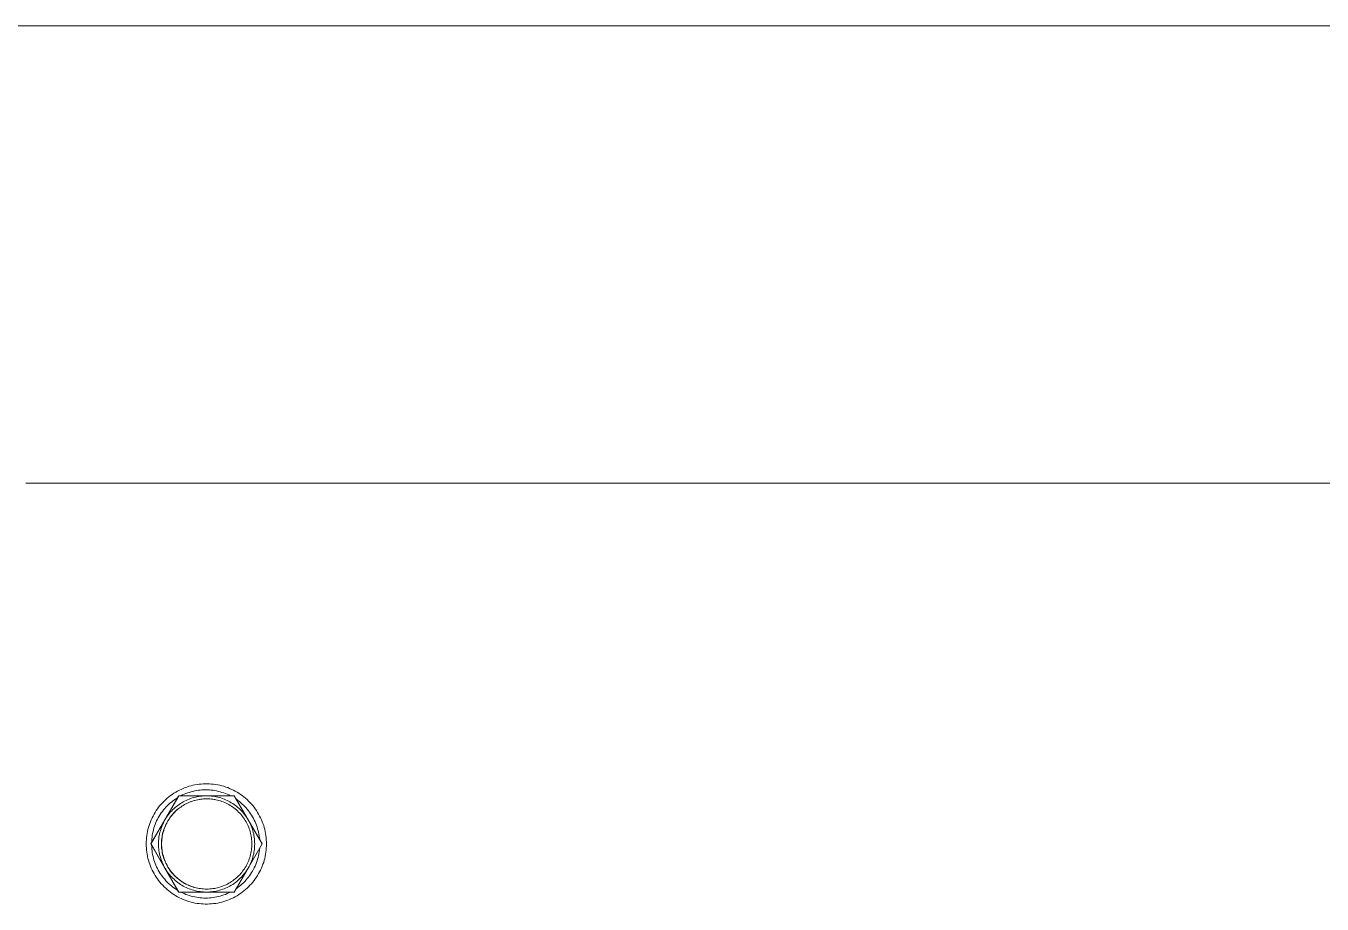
# Model space of a CAD drawing. Header units: millimetres. Extents: x -427 to 4679, y -324 to 2971.
# Drawn here: x 3901.8 to 4009.6, y 2897.7 to 2970.7 of the extents above; entities that cross this region are included whole.
import ezdxf

# ---------------------------------------------------------------- set-up
doc = ezdxf.new("R2010")
doc.units = ezdxf.units.MM
doc.layers.add('ZANO_R', color=7, linetype='Continuous', lineweight=0)

msp = doc.modelspace()

# ---------------------------------------------------------------- linework, layer by layer
at = {"layer": 'ZANO_R'}
for p, q in [((4338.41, 2970.74), (3896.26, 2970.74)), ((4331.81, 2932.74), (3901.82, 2932.74)), ((3914.57, 2907.21), (3914.72, 2907.28)), ((3914.72, 2907.28), (3914.88, 2907.35)), ((3914.88, 2907.35), (3915.04, 2907.42)), ((3915.04, 2907.42), (3915.2, 2907.47)), ((3915.2, 2907.47), (3915.37, 2907.53)), ((3915.37, 2907.53), (3915.54, 2907.57)), ((3915.54, 2907.57), (3915.7, 2907.62)), ((3915.7, 2907.62), (3915.87, 2907.65)), ((3915.87, 2907.65), (3916.04, 2907.68)), ((3916.04, 2907.68), (3916.21, 2907.7)), ((3916.21, 2907.7), (3916.38, 2907.72)), ((3916.38, 2907.72), (3916.56, 2907.73)), ((3916.45, 2907.23), (3916.61, 2907.24)), ((3916.56, 2907.73), (3916.73, 2907.74)), ((3916.61, 2907.24), (3916.76, 2907.24)), ((3916.73, 2907.74), (3916.9, 2907.74)), ((3916.76, 2907.24), (3916.91, 2907.24)), ((3916.9, 2907.74), (3917.07, 2907.73)), ((3916.91, 2907.24), (3917.07, 2907.23)), ((3917.07, 2907.73), (3917.25, 2907.72)), ((3917.25, 2907.72), (3917.42, 2907.7)), ((3917.42, 2907.7), (3917.59, 2907.68)), ((3917.59, 2907.68), (3917.76, 2907.65)), ((3917.76, 2907.65), (3917.93, 2907.62)), ((3917.93, 2907.62), (3918.1, 2907.57)), ((3918.1, 2907.57), (3918.26, 2907.53)), ((3918.26, 2907.53), (3918.43, 2907.47)), ((3918.43, 2907.47), (3918.59, 2907.42)), ((3918.59, 2907.42), (3918.75, 2907.35)), ((3918.75, 2907.35), (3918.91, 2907.28)), ((3918.91, 2907.28), (3919.06, 2907.21)), ((3913.07, 2906.06), (3913.19, 2906.18)), ((3913.19, 2906.18), (3913.31, 2906.31)), ((3913.31, 2906.31), (3913.44, 2906.43)), ((3913.35, 2904.74), (3914.51, 2906.74)), ((3914.52, 2906.74), (3913.37, 2904.74)), ((3913.44, 2906.43), (3913.56, 2906.54)), ((3913.56, 2906.54), (3913.7, 2906.65)), ((3913.7, 2906.65), (3913.83, 2906.76)), ((3913.79, 2906.12), (3913.91, 2906.22)), ((3913.83, 2906.76), (3913.98, 2906.86)), ((3913.91, 2906.22), (3914.03, 2906.32)), ((3913.98, 2906.86), (3914.12, 2906.95)), ((3914.03, 2906.32), (3914.16, 2906.41)), ((3914.12, 2906.95), (3914.27, 2907.04)), ((3914.16, 2906.41), (3914.29, 2906.5)), ((3914.27, 2907.04), (3914.42, 2907.13)), ((3914.29, 2906.5), (3914.42, 2906.58)), ((3914.42, 2907.13), (3914.57, 2907.21)), ((3914.51, 2906.74), (3914.52, 2906.74)), ((3916.84, 2906.74), (3914.52, 2906.74)), ((3914.78, 2906.17), (3914.66, 2906.1)), ((3914.7, 2906.74), (3914.84, 2906.81)), ((3914.89, 2906.24), (3914.78, 2906.17)), ((3914.84, 2906.81), (3914.97, 2906.87)), ((3915.01, 2906.3), (3914.89, 2906.24)), ((3914.97, 2906.87), (3915.12, 2906.93)), ((3915.13, 2906.36), (3915.01, 2906.3)), ((3915.12, 2906.93), (3915.26, 2906.98)), ((3915.26, 2906.42), (3915.13, 2906.36)), ((3915.36, 2906.19), (3915.24, 2906.14)), ((3915.35, 2906.18), (3915.24, 2906.13)), ((3915.26, 2906.98), (3915.4, 2907.03)), ((3915.38, 2906.47), (3915.26, 2906.42)), ((3915.47, 2906.23), (3915.35, 2906.18)), ((3915.49, 2906.24), (3915.36, 2906.19)), ((3915.51, 2906.52), (3915.38, 2906.47)), ((3915.4, 2907.03), (3915.55, 2907.08)), ((3915.59, 2906.27), (3915.47, 2906.23)), ((3915.61, 2906.28), (3915.49, 2906.24)), ((3915.64, 2906.56), (3915.51, 2906.52)), ((3915.55, 2907.08), (3915.7, 2907.11)), ((3915.71, 2906.32), (3915.59, 2906.27)), ((3915.73, 2906.32), (3915.61, 2906.28)), ((3915.77, 2906.6), (3915.64, 2906.56)), ((3915.7, 2907.11), (3915.85, 2907.15)), ((3915.84, 2906.35), (3915.71, 2906.32)), ((3915.86, 2906.36), (3915.73, 2906.32)), ((3915.9, 2906.63), (3915.77, 2906.6)), ((3915.96, 2906.38), (3915.84, 2906.35)), ((3915.85, 2907.15), (3916, 2907.18)), ((3915.98, 2906.39), (3915.86, 2906.36)), ((3916.03, 2906.66), (3915.9, 2906.63)), ((3916.08, 2906.41), (3915.96, 2906.38)), ((3916.11, 2906.42), (3915.98, 2906.39)), ((3916, 2907.18), (3916.15, 2907.2)), ((3916.16, 2906.68), (3916.03, 2906.66)), ((3916.21, 2906.44), (3916.08, 2906.41)), ((3916.24, 2906.44), (3916.11, 2906.42)), ((3916.15, 2907.2), (3916.3, 2907.22)), ((3916.3, 2906.7), (3916.16, 2906.68)), ((3916.34, 2906.46), (3916.21, 2906.44)), ((3916.3, 2907.22), (3916.45, 2907.23)), ((3916.43, 2906.72), (3916.3, 2906.7)), ((3916.46, 2906.47), (3916.34, 2906.46)), ((3916.57, 2906.73), (3916.43, 2906.72)), ((3916.59, 2906.48), (3916.46, 2906.47)), ((3916.7, 2906.74), (3916.57, 2906.73)), ((3916.72, 2906.49), (3916.59, 2906.48)), ((3916.84, 2906.74), (3916.7, 2906.74)), ((3916.85, 2906.49), (3916.72, 2906.49)), ((3916.97, 2906.74), (3916.84, 2906.74)), ((3919, 2906.74), (3916.84, 2906.74)), ((3916.85, 2906.49), (3916.97, 2906.49)), ((3917.11, 2906.73), (3916.97, 2906.74)), ((3916.97, 2906.49), (3917.1, 2906.48)), ((3917.07, 2907.23), (3917.22, 2907.22)), ((3917.1, 2906.48), (3917.23, 2906.47)), ((3917.24, 2906.72), (3917.11, 2906.73)), ((3917.22, 2907.22), (3917.37, 2907.2)), ((3917.23, 2906.47), (3917.36, 2906.46)), ((3917.37, 2906.7), (3917.24, 2906.72)), ((3917.36, 2906.46), (3917.48, 2906.44)), ((3917.37, 2907.2), (3917.52, 2907.18)), ((3917.51, 2906.68), (3917.37, 2906.7)), ((3917.46, 2906.44), (3917.53, 2906.43)), ((3917.48, 2906.44), (3917.61, 2906.41)), ((3917.64, 2906.66), (3917.51, 2906.68)), ((3917.52, 2907.18), (3917.67, 2907.15)), ((3917.61, 2906.41), (3917.73, 2906.38)), ((3917.77, 2906.63), (3917.64, 2906.66)), ((3917.67, 2907.15), (3917.82, 2907.11)), ((3917.73, 2906.38), (3917.86, 2906.35)), ((3917.9, 2906.6), (3917.77, 2906.63)), ((3917.82, 2907.11), (3917.97, 2907.08)), ((3917.86, 2906.35), (3917.98, 2906.32)), ((3918.03, 2906.56), (3917.9, 2906.6)), ((3917.97, 2907.08), (3918.11, 2907.03)), ((3917.98, 2906.32), (3918.1, 2906.27)), ((3918.16, 2906.52), (3918.03, 2906.56)), ((3918.1, 2906.27), (3918.22, 2906.23)), ((3918.11, 2907.03), (3918.26, 2906.98)), ((3918.29, 2906.47), (3918.16, 2906.52)), ((3918.22, 2906.23), (3918.34, 2906.18)), ((3918.26, 2906.98), (3918.4, 2906.93)), ((3918.41, 2906.42), (3918.29, 2906.47)), ((3918.34, 2906.18), (3918.46, 2906.13)), ((3918.4, 2906.93), (3918.54, 2906.87)), ((3918.54, 2906.36), (3918.41, 2906.42)), ((3918.54, 2906.87), (3918.68, 2906.81)), ((3918.66, 2906.3), (3918.54, 2906.36)), ((3918.78, 2906.24), (3918.66, 2906.3)), ((3918.68, 2906.81), (3918.82, 2906.74)), ((3918.89, 2906.17), (3918.78, 2906.24)), ((3919.01, 2906.1), (3918.89, 2906.17)), ((3919.14, 2906.74), (3919, 2906.74)), ((3919.06, 2907.21), (3919.22, 2907.13)), ((3920.3, 2904.74), (3919.14, 2906.74)), ((3919.22, 2907.13), (3919.37, 2907.04)), ((3919.31, 2906.45), (3919.44, 2906.36)), ((3919.37, 2907.04), (3919.51, 2906.95)), ((3919.44, 2906.36), (3919.56, 2906.26)), ((3919.51, 2906.95), (3919.66, 2906.86)), ((3919.56, 2906.26), (3919.68, 2906.17)), ((3919.66, 2906.86), (3919.8, 2906.76)), ((3919.68, 2906.17), (3919.79, 2906.06)), ((3919.8, 2906.76), (3919.93, 2906.65)), ((3919.93, 2906.65), (3920.07, 2906.54)), ((3920.07, 2906.54), (3920.2, 2906.43)), ((3920.2, 2906.43), (3920.32, 2906.31)), ((3920.32, 2906.31), (3920.44, 2906.18)), ((3920.44, 2906.18), (3920.56, 2906.06)), ((3912.39, 2905.06), (3912.47, 2905.22)), ((3912.47, 2905.22), (3912.56, 2905.36)), ((3912.56, 2905.36), (3912.65, 2905.51)), ((3912.65, 2905.51), (3912.75, 2905.65)), ((3912.75, 2905.65), (3912.85, 2905.79)), ((3912.85, 2905.79), (3912.96, 2905.93)), ((3912.9, 2905.06), (3912.98, 2905.19)), ((3912.96, 2905.93), (3913.07, 2906.06)), ((3912.98, 2905.19), (3913.07, 2905.32)), ((3913.07, 2905.32), (3913.16, 2905.44)), ((3913.16, 2905.44), (3913.26, 2905.57)), ((3913.26, 2905.57), (3913.36, 2905.68)), ((3913.36, 2905.68), (3913.46, 2905.8)), ((3913.46, 2905.8), (3913.57, 2905.91)), ((3913.59, 2905.08), (3913.51, 2904.97)), ((3913.57, 2905.91), (3913.68, 2906.02)), ((3913.67, 2905.19), (3913.59, 2905.08)), ((3913.76, 2905.29), (3913.67, 2905.19)), ((3913.68, 2906.02), (3913.79, 2906.12)), ((3913.84, 2905.4), (3913.76, 2905.29)), ((3913.94, 2905.5), (3913.84, 2905.4)), ((3913.92, 2905.1), (3913.84, 2904.99)), ((3913.94, 2905.11), (3913.86, 2905.01)), ((3914, 2905.2), (3913.92, 2905.1)), ((3914.03, 2905.59), (3913.94, 2905.5)), ((3914.02, 2905.21), (3913.94, 2905.11)), ((3914.09, 2905.3), (3914, 2905.2)), ((3914.11, 2905.3), (3914.02, 2905.21)), ((3914.13, 2905.69), (3914.03, 2905.59)), ((3914.18, 2905.39), (3914.09, 2905.3)), ((3914.2, 2905.39), (3914.11, 2905.3)), ((3914.23, 2905.78), (3914.13, 2905.69)), ((3914.27, 2905.48), (3914.18, 2905.39)), ((3914.29, 2905.48), (3914.2, 2905.39)), ((3914.33, 2905.86), (3914.23, 2905.78)), ((3914.37, 2905.57), (3914.27, 2905.48)), ((3914.38, 2905.57), (3914.29, 2905.48)), ((3914.44, 2905.95), (3914.33, 2905.86)), ((3914.47, 2905.65), (3914.37, 2905.57)), ((3914.48, 2905.65), (3914.38, 2905.57)), ((3914.55, 2906.02), (3914.44, 2905.95)), ((3914.57, 2905.73), (3914.47, 2905.65)), ((3914.58, 2905.73), (3914.48, 2905.65)), ((3914.66, 2906.1), (3914.55, 2906.02)), ((3914.68, 2905.81), (3914.57, 2905.73)), ((3914.68, 2905.8), (3914.58, 2905.73)), ((3914.79, 2905.88), (3914.68, 2905.81)), ((3914.79, 2905.88), (3914.68, 2905.8)), ((3914.9, 2905.95), (3914.79, 2905.88)), ((3914.9, 2905.95), (3914.79, 2905.88)), ((3915.01, 2906.02), (3914.9, 2905.95)), ((3915.01, 2906.01), (3914.9, 2905.95)), ((3915.13, 2906.08), (3915.01, 2906.02)), ((3915.12, 2906.07), (3915.01, 2906.01)), ((3915.24, 2906.13), (3915.12, 2906.07)), ((3915.24, 2906.14), (3915.13, 2906.08)), ((3918.46, 2906.13), (3918.57, 2906.07)), ((3918.57, 2906.07), (3918.68, 2906.01)), ((3918.68, 2906.01), (3918.8, 2905.95)), ((3918.8, 2905.95), (3918.9, 2905.88)), ((3918.9, 2905.88), (3919.01, 2905.8)), ((3919.12, 2906.02), (3919.01, 2906.1)), ((3919.01, 2905.8), (3919.11, 2905.73)), ((3919.11, 2905.73), (3919.21, 2905.65)), ((3919.23, 2905.95), (3919.12, 2906.02)), ((3919.21, 2905.65), (3919.31, 2905.57)), ((3919.34, 2905.86), (3919.23, 2905.95)), ((3919.31, 2905.57), (3919.41, 2905.48)), ((3919.44, 2905.78), (3919.34, 2905.86)), ((3919.41, 2905.48), (3919.5, 2905.39)), ((3919.54, 2905.69), (3919.44, 2905.78)), ((3919.5, 2905.39), (3919.59, 2905.3)), ((3919.64, 2905.59), (3919.54, 2905.69)), ((3919.59, 2905.3), (3919.67, 2905.21)), ((3919.73, 2905.5), (3919.64, 2905.59)), ((3919.67, 2905.21), (3919.76, 2905.11)), ((3919.83, 2905.4), (3919.73, 2905.5)), ((3919.76, 2905.11), (3919.83, 2905.01)), ((3919.79, 2906.06), (3919.91, 2905.96)), ((3919.91, 2905.29), (3919.83, 2905.4)), ((3919.91, 2905.96), (3920.01, 2905.85)), ((3920, 2905.19), (3919.91, 2905.29)), ((3920.08, 2905.08), (3920, 2905.19)), ((3920.01, 2905.85), (3920.12, 2905.74)), ((3920.16, 2904.97), (3920.08, 2905.08)), ((3920.12, 2905.74), (3920.22, 2905.62)), ((3920.22, 2905.62), (3920.31, 2905.5)), ((3920.31, 2905.5), (3920.41, 2905.38)), ((3920.41, 2905.38), (3920.49, 2905.25)), ((3920.49, 2905.25), (3920.58, 2905.12)), ((3920.56, 2906.06), (3920.67, 2905.93)), ((3920.58, 2905.12), (3920.66, 2904.99)), ((3920.67, 2905.93), (3920.78, 2905.79)), ((3920.78, 2905.79), (3920.88, 2905.65)), ((3920.88, 2905.65), (3920.98, 2905.51)), ((3920.98, 2905.51), (3921.07, 2905.36)), ((3921.07, 2905.36), (3921.16, 2905.22)), ((3921.16, 2905.22), (3921.24, 2905.06)), ((3911.96, 2903.94), (3912.01, 2904.1)), ((3912.01, 2904.1), (3912.05, 2904.27)), ((3912.05, 2904.27), (3912.11, 2904.43)), ((3912.11, 2904.43), (3912.17, 2904.59)), ((3912.17, 2904.59), (3912.24, 2904.75)), ((3912.2, 2902.74), (3913.35, 2904.74)), ((3913.37, 2904.74), (3912.22, 2902.74)), ((3912.24, 2904.75), (3912.31, 2904.91)), ((3912.31, 2904.91), (3912.39, 2905.06)), ((3912.42, 2903.92), (3912.46, 2904.07)), ((3912.46, 2904.07), (3912.51, 2904.22)), ((3912.51, 2904.22), (3912.56, 2904.36)), ((3912.56, 2904.36), (3912.62, 2904.51)), ((3912.62, 2904.51), (3912.68, 2904.65)), ((3912.68, 2904.65), (3912.75, 2904.79)), ((3912.75, 2904.79), (3912.82, 2904.92)), ((3912.82, 2904.92), (3912.9, 2905.06)), ((3913.08, 2904.11), (3913.03, 2903.98)), ((3913.13, 2904.24), (3913.08, 2904.11)), ((3913.18, 2904.37), (3913.13, 2904.24)), ((3913.24, 2904.49), (3913.18, 2904.37)), ((3913.3, 2904.62), (3913.24, 2904.49)), ((3913.33, 2904.08), (3913.29, 2903.96)), ((3913.37, 2904.74), (3913.3, 2904.62)), ((3913.36, 2904.12), (3913.31, 2904)), ((3913.38, 2904.2), (3913.33, 2904.08)), ((3913.41, 2904.24), (3913.36, 2904.12)), ((3913.44, 2904.86), (3913.37, 2904.74)), ((3913.44, 2904.32), (3913.38, 2904.2)), ((3913.46, 2904.35), (3913.41, 2904.24)), ((3913.51, 2904.97), (3913.44, 2904.86)), ((3913.49, 2904.44), (3913.44, 2904.32)), ((3913.52, 2904.47), (3913.46, 2904.35)), ((3913.55, 2904.56), (3913.49, 2904.44)), ((3913.58, 2904.58), (3913.52, 2904.47)), ((3913.62, 2904.67), (3913.55, 2904.56)), ((3913.64, 2904.69), (3913.58, 2904.58)), ((3913.69, 2904.78), (3913.62, 2904.67)), ((3913.71, 2904.8), (3913.64, 2904.69)), ((3913.76, 2904.89), (3913.69, 2904.78)), ((3913.78, 2904.9), (3913.71, 2904.8)), ((3913.84, 2904.99), (3913.76, 2904.89)), ((3913.86, 2905.01), (3913.78, 2904.9)), ((3919.83, 2905.01), (3919.91, 2904.9)), ((3919.91, 2904.9), (3919.98, 2904.8)), ((3919.98, 2904.8), (3920.05, 2904.69)), ((3920.05, 2904.69), (3920.12, 2904.58)), ((3920.12, 2904.58), (3920.18, 2904.47)), ((3920.23, 2904.86), (3920.16, 2904.97)), ((3920.18, 2904.47), (3920.23, 2904.35)), ((3920.3, 2904.74), (3920.23, 2904.86)), ((3920.23, 2904.35), (3920.29, 2904.24)), ((3920.29, 2904.24), (3920.34, 2904.12)), ((3920.37, 2904.62), (3920.3, 2904.74)), ((3921.45, 2902.74), (3920.3, 2904.74)), ((3920.34, 2904.12), (3920.38, 2904)), ((3920.43, 2904.49), (3920.37, 2904.62)), ((3920.49, 2904.37), (3920.43, 2904.49)), ((3920.54, 2904.24), (3920.49, 2904.37)), ((3920.59, 2904.11), (3920.54, 2904.24)), ((3920.64, 2903.98), (3920.59, 2904.11)), ((3920.66, 2904.99), (3920.73, 2904.86)), ((3920.73, 2904.86), (3920.8, 2904.72)), ((3920.8, 2904.72), (3920.87, 2904.58)), ((3920.87, 2904.58), (3920.93, 2904.44)), ((3920.93, 2904.44), (3920.98, 2904.3)), ((3920.98, 2904.3), (3921.03, 2904.15)), ((3921.03, 2904.15), (3921.08, 2904.01)), ((3921.08, 2904.01), (3921.12, 2903.86)), ((3921.24, 2905.06), (3921.32, 2904.91)), ((3921.32, 2904.91), (3921.39, 2904.75)), ((3921.39, 2904.75), (3921.46, 2904.59)), ((3921.46, 2904.59), (3921.52, 2904.43)), ((3921.52, 2904.43), (3921.58, 2904.27)), ((3921.58, 2904.27), (3921.63, 2904.1)), ((3921.63, 2904.1), (3921.67, 2903.94)), ((3911.82, 2902.91), (3911.83, 2903.09)), ((3911.83, 2903.09), (3911.84, 2903.26)), ((3911.84, 2903.26), (3911.86, 2903.43)), ((3911.86, 2903.43), (3911.89, 2903.6)), ((3911.89, 2903.6), (3911.92, 2903.77)), ((3911.92, 2903.77), (3911.96, 2903.94)), ((3912.26, 2902.85), (3912.27, 2903)), ((3912.27, 2903), (3912.28, 2903.16)), ((3912.28, 2903.16), (3912.3, 2903.31)), ((3912.3, 2903.31), (3912.32, 2903.47)), ((3912.32, 2903.47), (3912.35, 2903.62)), ((3912.35, 2903.62), (3912.38, 2903.77)), ((3912.38, 2903.77), (3912.42, 2903.92)), ((3912.85, 2903.02), (3912.84, 2902.88)), ((3912.86, 2903.16), (3912.85, 2903.02)), ((3912.87, 2903.3), (3912.86, 2903.16)), ((3912.9, 2903.44), (3912.87, 2903.3)), ((3912.92, 2903.57), (3912.9, 2903.44)), ((3912.95, 2903.71), (3912.92, 2903.57)), ((3912.99, 2903.84), (3912.95, 2903.71)), ((3913.03, 2903.98), (3912.99, 2903.84)), ((3913.1, 2903.07), (3913.09, 2902.94)), ((3913.09, 2902.94), (3913.09, 2902.81)), ((3913.11, 2903.2), (3913.1, 2903.07)), ((3913.11, 2903), (3913.1, 2902.87)), ((3913.13, 2903.33), (3913.11, 2903.2)), ((3913.12, 2903.12), (3913.11, 2903)), ((3913.13, 2903.25), (3913.12, 2903.12)), ((3913.15, 2903.46), (3913.13, 2903.33)), ((3913.15, 2903.38), (3913.13, 2903.25)), ((3913.18, 2903.58), (3913.15, 2903.46)), ((3913.18, 2903.5), (3913.15, 2903.38)), ((3913.21, 2903.71), (3913.18, 2903.58)), ((3913.2, 2903.63), (3913.18, 2903.5)), ((3913.24, 2903.75), (3913.2, 2903.63)), ((3913.25, 2903.84), (3913.21, 2903.71)), ((3913.27, 2903.88), (3913.24, 2903.75)), ((3913.29, 2903.96), (3913.25, 2903.84)), ((3913.31, 2904), (3913.27, 2903.88)), ((3920.38, 2904), (3920.42, 2903.88)), ((3920.42, 2903.88), (3920.46, 2903.75)), ((3920.46, 2903.75), (3920.49, 2903.63)), ((3920.49, 2903.63), (3920.52, 2903.5)), ((3920.52, 2903.5), (3920.54, 2903.38)), ((3920.54, 2903.38), (3920.56, 2903.25)), ((3920.56, 2903.25), (3920.58, 2903.12)), ((3920.58, 2903.12), (3920.59, 2903)), ((3920.59, 2903), (3920.59, 2902.87)), ((3920.68, 2903.84), (3920.64, 2903.98)), ((3920.72, 2903.71), (3920.68, 2903.84)), ((3920.75, 2903.57), (3920.72, 2903.71)), ((3920.77, 2903.44), (3920.75, 2903.57)), ((3920.8, 2903.3), (3920.77, 2903.44)), ((3920.81, 2903.16), (3920.8, 2903.3)), ((3920.83, 2903.02), (3920.81, 2903.16)), ((3920.83, 2902.88), (3920.83, 2903.02)), ((3921.12, 2903.86), (3921.15, 2903.71)), ((3921.15, 2903.71), (3921.18, 2903.56)), ((3921.18, 2903.56), (3921.21, 2903.41)), ((3921.21, 2903.41), (3921.23, 2903.25)), ((3921.23, 2903.25), (3921.25, 2903.1)), ((3921.67, 2903.94), (3921.71, 2903.77)), ((3921.71, 2903.77), (3921.74, 2903.6)), ((3921.74, 2903.6), (3921.77, 2903.43)), ((3921.77, 2903.43), (3921.79, 2903.26)), ((3921.79, 2903.26), (3921.8, 2903.09)), ((3921.8, 2903.09), (3921.81, 2902.91)), ((3911.82, 2902.74), (3911.82, 2902.91)), ((3911.82, 2902.57), (3911.82, 2902.74)), ((3911.83, 2902.4), (3911.82, 2902.57)), ((3911.84, 2902.22), (3911.83, 2902.4)), ((3911.86, 2902.05), (3911.84, 2902.22)), ((3911.89, 2901.88), (3911.86, 2902.05)), ((3911.92, 2901.71), (3911.89, 2901.88)), ((3913.35, 2900.74), (3912.2, 2902.74)), ((3912.2, 2902.74), (3912.22, 2902.74)), ((3912.22, 2902.74), (3913.37, 2900.74)), ((3912.27, 2902.48), (3912.26, 2902.63)), ((3912.28, 2902.32), (3912.27, 2902.48)), ((3912.3, 2902.17), (3912.28, 2902.32)), ((3912.32, 2902.02), (3912.3, 2902.17)), ((3912.35, 2901.86), (3912.32, 2902.02)), ((3912.38, 2901.71), (3912.35, 2901.86)), ((3912.84, 2902.88), (3912.84, 2902.74)), ((3912.84, 2902.74), (3912.84, 2902.6)), ((3912.84, 2902.6), (3912.85, 2902.46)), ((3912.85, 2902.46), (3912.86, 2902.32)), ((3912.86, 2902.32), (3912.87, 2902.18)), ((3912.87, 2902.18), (3912.9, 2902.05)), ((3912.9, 2902.05), (3912.92, 2901.91)), ((3912.92, 2901.91), (3912.95, 2901.77)), ((3913.09, 2902.81), (3913.09, 2902.68)), ((3913.09, 2902.68), (3913.09, 2902.55)), ((3913.09, 2902.55), (3913.1, 2902.41)), ((3913.1, 2902.87), (3913.1, 2902.74)), ((3913.1, 2902.74), (3913.1, 2902.61)), ((3913.1, 2902.61), (3913.11, 2902.49)), ((3913.1, 2902.41), (3913.11, 2902.28)), ((3913.11, 2902.49), (3913.12, 2902.36)), ((3913.11, 2902.28), (3913.13, 2902.16)), ((3913.12, 2902.36), (3913.13, 2902.23)), ((3913.13, 2902.23), (3913.15, 2902.1)), ((3913.13, 2902.16), (3913.15, 2902.03)), ((3913.15, 2902.1), (3913.18, 2901.98)), ((3913.15, 2902.03), (3913.18, 2901.9)), ((3913.18, 2901.98), (3913.2, 2901.85)), ((3913.18, 2901.9), (3913.21, 2901.77)), ((3913.2, 2901.85), (3913.24, 2901.73)), ((3920.3, 2900.74), (3921.45, 2902.74)), ((3920.49, 2901.85), (3920.46, 2901.73)), ((3920.52, 2901.98), (3920.49, 2901.85)), ((3920.54, 2902.1), (3920.52, 2901.98)), ((3920.56, 2902.23), (3920.54, 2902.1)), ((3920.58, 2902.36), (3920.56, 2902.23)), ((3920.59, 2902.49), (3920.58, 2902.36)), ((3920.59, 2902.87), (3920.6, 2902.74)), ((3920.6, 2902.74), (3920.59, 2902.61)), ((3920.59, 2902.61), (3920.59, 2902.49)), ((3920.72, 2901.77), (3920.75, 2901.91)), ((3920.75, 2901.91), (3920.77, 2902.05)), ((3920.77, 2902.05), (3920.8, 2902.18)), ((3920.8, 2902.18), (3920.81, 2902.32)), ((3920.81, 2902.32), (3920.83, 2902.46)), ((3920.84, 2902.74), (3920.83, 2902.88)), ((3920.83, 2902.6), (3920.84, 2902.74)), ((3920.83, 2902.46), (3920.83, 2902.6)), ((3921.18, 2901.92), (3921.15, 2901.77)), ((3921.21, 2902.08), (3921.18, 2901.92)), ((3921.23, 2902.23), (3921.21, 2902.08)), ((3921.25, 2902.38), (3921.23, 2902.23)), ((3921.74, 2901.88), (3921.71, 2901.71)), ((3921.77, 2902.05), (3921.74, 2901.88)), ((3921.79, 2902.22), (3921.77, 2902.05)), ((3921.78, 2902.74), (3921.82, 2902.74)), ((3921.8, 2902.4), (3921.79, 2902.22)), ((3921.81, 2902.57), (3921.8, 2902.4)), ((3921.81, 2902.91), (3921.82, 2902.74)), ((3921.82, 2902.74), (3921.81, 2902.57)), ((3911.96, 2901.54), (3911.92, 2901.71)), ((3912.01, 2901.38), (3911.96, 2901.54)), ((3912.05, 2901.21), (3912.01, 2901.38)), ((3912.11, 2901.05), (3912.05, 2901.21)), ((3912.17, 2900.89), (3912.11, 2901.05)), ((3912.24, 2900.73), (3912.17, 2900.89)), ((3912.42, 2901.56), (3912.38, 2901.71)), ((3912.46, 2901.41), (3912.42, 2901.56)), ((3912.51, 2901.27), (3912.46, 2901.41)), ((3912.56, 2901.12), (3912.51, 2901.27)), ((3912.62, 2900.98), (3912.56, 2901.12)), ((3912.68, 2900.83), (3912.62, 2900.98)), ((3912.75, 2900.7), (3912.68, 2900.83)), ((3912.95, 2901.77), (3912.99, 2901.64)), ((3912.99, 2901.64), (3913.03, 2901.51)), ((3913.03, 2901.51), (3913.08, 2901.37)), ((3913.08, 2901.37), (3913.13, 2901.24)), ((3913.13, 2901.24), (3913.18, 2901.11)), ((3913.18, 2901.11), (3913.24, 2900.99)), ((3913.21, 2901.77), (3913.25, 2901.65)), ((3913.24, 2901.73), (3913.27, 2901.61)), ((3913.24, 2900.99), (3913.3, 2900.86)), ((3913.25, 2901.65), (3913.29, 2901.52)), ((3913.27, 2901.61), (3913.31, 2901.49)), ((3913.29, 2901.52), (3913.33, 2901.4)), ((3913.3, 2900.86), (3913.37, 2900.74)), ((3913.31, 2901.49), (3913.36, 2901.37)), ((3913.33, 2901.4), (3913.38, 2901.28)), ((3913.36, 2901.37), (3913.41, 2901.25)), ((3913.38, 2901.28), (3913.44, 2901.16)), ((3913.41, 2901.25), (3913.46, 2901.13)), ((3913.44, 2901.16), (3913.49, 2901.04)), ((3913.46, 2901.13), (3913.52, 2901.02)), ((3913.49, 2901.04), (3913.55, 2900.93)), ((3913.52, 2901.02), (3913.58, 2900.9)), ((3913.55, 2900.93), (3913.62, 2900.81)), ((3913.58, 2900.9), (3913.64, 2900.79)), ((3913.62, 2900.81), (3913.69, 2900.7)), ((3913.64, 2900.79), (3913.71, 2900.68)), ((3920.05, 2900.79), (3919.98, 2900.68)), ((3920.12, 2900.9), (3920.05, 2900.79)), ((3920.18, 2901.02), (3920.12, 2900.9)), ((3920.23, 2901.13), (3920.18, 2901.02)), ((3920.29, 2901.25), (3920.23, 2901.13)), ((3920.34, 2901.37), (3920.29, 2901.25)), ((3920.3, 2900.74), (3920.37, 2900.86)), ((3920.38, 2901.49), (3920.34, 2901.37)), ((3920.37, 2900.86), (3920.43, 2900.99)), ((3920.42, 2901.61), (3920.38, 2901.49)), ((3920.46, 2901.73), (3920.42, 2901.61)), ((3920.43, 2900.99), (3920.49, 2901.11)), ((3920.49, 2901.11), (3920.54, 2901.24)), ((3920.54, 2901.24), (3920.59, 2901.37)), ((3920.59, 2901.37), (3920.64, 2901.51)), ((3920.64, 2901.51), (3920.68, 2901.64)), ((3920.68, 2901.64), (3920.72, 2901.77)), ((3920.87, 2900.9), (3920.8, 2900.76)), ((3920.93, 2901.04), (3920.87, 2900.9)), ((3920.98, 2901.19), (3920.93, 2901.04)), ((3921.03, 2901.33), (3920.98, 2901.19)), ((3921.08, 2901.48), (3921.03, 2901.33)), ((3921.12, 2901.62), (3921.08, 2901.48)), ((3921.15, 2901.77), (3921.12, 2901.62)), ((3921.46, 2900.89), (3921.39, 2900.73)), ((3921.52, 2901.05), (3921.46, 2900.89)), ((3921.58, 2901.21), (3921.52, 2901.05)), ((3921.63, 2901.38), (3921.58, 2901.21)), ((3921.67, 2901.54), (3921.63, 2901.38)), ((3921.71, 2901.71), (3921.67, 2901.54)), ((3912.31, 2900.57), (3912.24, 2900.73)), ((3912.39, 2900.42), (3912.31, 2900.57)), ((3912.47, 2900.27), (3912.39, 2900.42)), ((3912.56, 2900.12), (3912.47, 2900.27)), ((3912.65, 2899.97), (3912.56, 2900.12)), ((3912.75, 2899.83), (3912.65, 2899.97)), ((3912.82, 2900.56), (3912.75, 2900.7)), ((3912.85, 2899.69), (3912.75, 2899.83)), ((3912.9, 2900.42), (3912.82, 2900.56)), ((3912.96, 2899.56), (3912.85, 2899.69)), ((3912.98, 2900.29), (3912.9, 2900.42)), ((3913.07, 2900.16), (3912.98, 2900.29)), ((3913.16, 2900.04), (3913.07, 2900.16)), ((3913.26, 2899.92), (3913.16, 2900.04)), ((3913.36, 2899.8), (3913.26, 2899.92)), ((3914.51, 2898.74), (3913.35, 2900.74)), ((3913.46, 2899.68), (3913.36, 2899.8)), ((3913.37, 2900.74), (3913.44, 2900.63)), ((3913.37, 2900.74), (3914.52, 2898.74)), ((3913.44, 2900.63), (3913.51, 2900.51)), ((3913.51, 2900.51), (3913.59, 2900.4)), ((3913.59, 2900.4), (3913.67, 2900.29)), ((3913.67, 2900.29), (3913.76, 2900.19)), ((3913.69, 2900.7), (3913.76, 2900.59)), ((3913.71, 2900.68), (3913.78, 2900.58)), ((3913.76, 2900.59), (3913.84, 2900.49)), ((3913.76, 2900.19), (3913.84, 2900.08)), ((3913.78, 2900.58), (3913.86, 2900.48)), ((3913.84, 2900.49), (3913.92, 2900.38)), ((3913.84, 2900.08), (3913.94, 2899.99)), ((3913.86, 2900.48), (3913.94, 2900.37)), ((3913.92, 2900.38), (3914, 2900.28)), ((3913.94, 2900.37), (3914.02, 2900.28)), ((3913.94, 2899.99), (3914.03, 2899.89)), ((3914, 2900.28), (3914.09, 2900.19)), ((3914.02, 2900.28), (3914.11, 2900.18)), ((3914.03, 2899.89), (3914.13, 2899.8)), ((3914.09, 2900.19), (3914.18, 2900.09)), ((3914.11, 2900.18), (3914.2, 2900.09)), ((3914.13, 2899.8), (3914.23, 2899.71)), ((3914.18, 2900.09), (3914.27, 2900)), ((3914.2, 2900.09), (3914.29, 2900)), ((3914.23, 2899.71), (3914.33, 2899.62)), ((3914.27, 2900), (3914.37, 2899.91)), ((3914.29, 2900), (3914.38, 2899.91)), ((3914.37, 2899.91), (3914.47, 2899.83)), ((3914.38, 2899.91), (3914.48, 2899.83)), ((3914.47, 2899.83), (3914.57, 2899.75)), ((3914.48, 2899.83), (3914.58, 2899.75)), ((3914.57, 2899.75), (3914.68, 2899.67)), ((3914.58, 2899.75), (3914.68, 2899.68)), ((3919.11, 2899.75), (3919.01, 2899.68)), ((3919.21, 2899.83), (3919.11, 2899.75)), ((3919.14, 2898.74), (3920.3, 2900.74)), ((3919.31, 2899.91), (3919.21, 2899.83)), ((3919.41, 2900), (3919.31, 2899.91)), ((3919.34, 2899.62), (3919.44, 2899.71)), ((3919.5, 2900.09), (3919.41, 2900)), ((3919.44, 2899.71), (3919.54, 2899.8)), ((3919.59, 2900.18), (3919.5, 2900.09)), ((3919.54, 2899.8), (3919.64, 2899.89)), ((3919.67, 2900.28), (3919.59, 2900.18)), ((3919.64, 2899.89), (3919.73, 2899.99)), ((3919.76, 2900.37), (3919.67, 2900.28)), ((3919.73, 2899.99), (3919.83, 2900.08)), ((3919.83, 2900.48), (3919.76, 2900.37)), ((3919.91, 2900.58), (3919.83, 2900.48)), ((3919.83, 2900.08), (3919.91, 2900.19)), ((3919.98, 2900.68), (3919.91, 2900.58)), ((3919.91, 2900.19), (3920, 2900.29)), ((3920, 2900.29), (3920.08, 2900.4)), ((3920.12, 2899.75), (3920.01, 2899.63)), ((3920.08, 2900.4), (3920.16, 2900.51)), ((3920.22, 2899.86), (3920.12, 2899.75)), ((3920.16, 2900.51), (3920.23, 2900.63)), ((3920.31, 2899.98), (3920.22, 2899.86)), ((3920.23, 2900.63), (3920.3, 2900.74)), ((3920.41, 2900.1), (3920.31, 2899.98)), ((3920.49, 2900.23), (3920.41, 2900.1)), ((3920.58, 2900.36), (3920.49, 2900.23)), ((3920.66, 2900.49), (3920.58, 2900.36)), ((3920.73, 2900.63), (3920.66, 2900.49)), ((3920.78, 2899.69), (3920.67, 2899.56)), ((3920.8, 2900.76), (3920.73, 2900.63)), ((3920.88, 2899.83), (3920.78, 2899.69)), ((3920.98, 2899.97), (3920.88, 2899.83)), ((3921.07, 2900.12), (3920.98, 2899.97)), ((3921.16, 2900.27), (3921.07, 2900.12)), ((3921.24, 2900.42), (3921.16, 2900.27)), ((3921.32, 2900.57), (3921.24, 2900.42)), ((3921.39, 2900.73), (3921.32, 2900.57)), ((3913.07, 2899.43), (3912.96, 2899.56)), ((3913.19, 2899.3), (3913.07, 2899.43)), ((3913.31, 2899.18), (3913.19, 2899.3)), ((3913.44, 2899.06), (3913.31, 2899.18)), ((3913.56, 2898.94), (3913.44, 2899.06)), ((3913.57, 2899.57), (3913.46, 2899.68)), ((3913.7, 2898.83), (3913.56, 2898.94)), ((3913.68, 2899.46), (3913.57, 2899.57)), ((3913.79, 2899.36), (3913.68, 2899.46)), ((3913.83, 2898.73), (3913.7, 2898.83)), ((3913.91, 2899.26), (3913.79, 2899.36)), ((3913.98, 2898.63), (3913.83, 2898.73)), ((3914.03, 2899.16), (3913.91, 2899.26)), ((3914.12, 2898.53), (3913.98, 2898.63)), ((3914.16, 2899.07), (3914.03, 2899.16)), ((3914.29, 2898.98), (3914.16, 2899.07)), ((3914.42, 2898.9), (3914.29, 2898.98)), ((3914.33, 2899.62), (3914.44, 2899.54)), ((3914.44, 2899.54), (3914.55, 2899.46)), ((3914.52, 2898.74), (3914.51, 2898.74)), ((3914.52, 2898.74), (3916.84, 2898.74)), ((3914.55, 2899.46), (3914.66, 2899.38)), ((3914.66, 2899.38), (3914.78, 2899.31)), ((3914.68, 2899.68), (3914.79, 2899.61)), ((3914.68, 2899.67), (3914.79, 2899.6)), ((3914.84, 2898.67), (3914.7, 2898.74)), ((3914.78, 2899.31), (3914.89, 2899.24)), ((3914.79, 2899.61), (3914.9, 2899.54)), ((3914.79, 2899.6), (3914.9, 2899.53)), ((3914.97, 2898.61), (3914.84, 2898.67)), ((3914.89, 2899.24), (3915.01, 2899.18)), ((3914.9, 2899.54), (3915.01, 2899.47)), ((3914.9, 2899.53), (3915.01, 2899.46)), ((3915.01, 2899.47), (3915.12, 2899.41)), ((3915.01, 2899.46), (3915.13, 2899.4)), ((3915.01, 2899.18), (3915.13, 2899.12)), ((3915.12, 2899.41), (3915.24, 2899.35)), ((3915.13, 2899.4), (3915.24, 2899.35)), ((3915.13, 2899.12), (3915.26, 2899.07)), ((3915.24, 2899.35), (3915.36, 2899.29)), ((3915.24, 2899.35), (3915.35, 2899.3)), ((3915.26, 2899.07), (3915.38, 2899.01)), ((3915.35, 2899.3), (3915.47, 2899.25)), ((3915.36, 2899.29), (3915.49, 2899.24)), ((3915.38, 2899.01), (3915.51, 2898.97)), ((3915.47, 2899.25), (3915.59, 2899.21)), ((3915.49, 2899.24), (3915.61, 2899.2)), ((3915.51, 2898.97), (3915.64, 2898.92)), ((3915.59, 2899.21), (3915.71, 2899.17)), ((3915.61, 2899.2), (3915.73, 2899.16)), ((3915.64, 2898.92), (3915.77, 2898.89)), ((3915.71, 2899.17), (3915.84, 2899.13)), ((3915.73, 2899.16), (3915.86, 2899.12)), ((3915.77, 2898.89), (3915.9, 2898.85)), ((3915.84, 2899.13), (3915.96, 2899.1)), ((3915.86, 2899.12), (3915.98, 2899.09)), ((3915.9, 2898.85), (3916.03, 2898.82)), ((3915.96, 2899.1), (3916.08, 2899.07)), ((3915.98, 2899.09), (3916.11, 2899.06)), ((3916.03, 2898.82), (3916.16, 2898.8)), ((3916.08, 2899.07), (3916.21, 2899.05)), ((3916.11, 2899.06), (3916.24, 2899.04)), ((3916.16, 2898.8), (3916.3, 2898.78)), ((3916.21, 2899.05), (3916.34, 2899.03)), ((3916.3, 2898.78), (3916.43, 2898.76)), ((3916.34, 2899.03), (3916.46, 2899.01)), ((3916.43, 2898.76), (3916.57, 2898.75)), ((3916.46, 2899.01), (3916.59, 2899)), ((3916.57, 2898.75), (3916.7, 2898.74)), ((3916.59, 2899), (3916.72, 2898.99)), ((3916.7, 2898.74), (3916.84, 2898.74)), ((3916.72, 2898.99), (3916.85, 2898.99)), ((3916.84, 2898.74), (3916.97, 2898.74)), ((3916.84, 2898.74), (3919, 2898.74)), ((3916.97, 2898.99), (3916.85, 2898.99)), ((3917.1, 2899), (3916.97, 2898.99)), ((3916.97, 2898.74), (3917.11, 2898.75)), ((3917.23, 2899.01), (3917.1, 2899)), ((3917.11, 2898.75), (3917.24, 2898.76)), ((3917.36, 2899.03), (3917.23, 2899.01)), ((3917.24, 2898.76), (3917.37, 2898.78)), ((3917.48, 2899.05), (3917.36, 2899.03)), ((3917.37, 2898.78), (3917.51, 2898.8)), ((3917.53, 2899.05), (3917.46, 2899.04)), ((3917.61, 2899.07), (3917.48, 2899.05)), ((3917.51, 2898.8), (3917.64, 2898.82)), ((3917.73, 2899.1), (3917.61, 2899.07)), ((3917.64, 2898.82), (3917.77, 2898.85)), ((3917.86, 2899.13), (3917.73, 2899.1)), ((3917.77, 2898.85), (3917.9, 2898.89)), ((3917.98, 2899.17), (3917.86, 2899.13)), ((3917.9, 2898.89), (3918.03, 2898.92)), ((3918.1, 2899.21), (3917.98, 2899.17)), ((3918.03, 2898.92), (3918.16, 2898.97)), ((3918.22, 2899.25), (3918.1, 2899.21)), ((3918.16, 2898.97), (3918.29, 2899.01)), ((3918.34, 2899.3), (3918.22, 2899.25)), ((3918.29, 2899.01), (3918.41, 2899.07)), ((3918.46, 2899.35), (3918.34, 2899.3)), ((3918.41, 2899.07), (3918.54, 2899.12)), ((3918.57, 2899.41), (3918.46, 2899.35)), ((3918.54, 2899.12), (3918.66, 2899.18)), ((3918.68, 2898.67), (3918.54, 2898.61)), ((3918.68, 2899.47), (3918.57, 2899.41)), ((3918.66, 2899.18), (3918.78, 2899.24)), ((3918.8, 2899.54), (3918.68, 2899.47)), ((3918.82, 2898.74), (3918.68, 2898.67)), ((3918.78, 2899.24), (3918.89, 2899.31)), ((3918.9, 2899.61), (3918.8, 2899.54)), ((3918.89, 2899.31), (3919.01, 2899.38)), ((3919.01, 2899.68), (3918.9, 2899.61)), ((3919.14, 2898.74), (3919, 2898.74)), ((3919.01, 2899.38), (3919.12, 2899.46)), ((3919.12, 2899.46), (3919.23, 2899.54)), ((3919.23, 2899.54), (3919.34, 2899.62)), ((3919.44, 2899.13), (3919.31, 2899.04)), ((3919.56, 2899.22), (3919.44, 2899.13)), ((3919.66, 2898.63), (3919.51, 2898.53)), ((3919.68, 2899.32), (3919.56, 2899.22)), ((3919.8, 2898.73), (3919.66, 2898.63)), ((3919.79, 2899.42), (3919.68, 2899.32)), ((3919.91, 2899.52), (3919.79, 2899.42)), ((3919.93, 2898.83), (3919.8, 2898.73)), ((3920.01, 2899.63), (3919.91, 2899.52)), ((3920.07, 2898.94), (3919.93, 2898.83)), ((3920.2, 2899.06), (3920.07, 2898.94)), ((3920.32, 2899.18), (3920.2, 2899.06)), ((3920.44, 2899.3), (3920.32, 2899.18)), ((3920.56, 2899.43), (3920.44, 2899.3)), ((3920.67, 2899.56), (3920.56, 2899.43)), ((3914.27, 2898.44), (3914.12, 2898.53)), ((3914.42, 2898.35), (3914.27, 2898.44)), ((3914.57, 2898.27), (3914.42, 2898.35)), ((3914.72, 2898.2), (3914.57, 2898.27)), ((3914.88, 2898.13), (3914.72, 2898.2)), ((3915.04, 2898.07), (3914.88, 2898.13)), ((3915.12, 2898.55), (3914.97, 2898.61)), ((3915.2, 2898.01), (3915.04, 2898.07)), ((3915.26, 2898.5), (3915.12, 2898.55)), ((3915.37, 2897.95), (3915.2, 2898.01)), ((3915.4, 2898.45), (3915.26, 2898.5)), ((3915.54, 2897.91), (3915.37, 2897.95)), ((3915.55, 2898.41), (3915.4, 2898.45)), ((3915.7, 2897.87), (3915.54, 2897.91)), ((3915.7, 2898.37), (3915.55, 2898.41)), ((3915.85, 2898.33), (3915.7, 2898.37)), ((3915.87, 2897.83), (3915.7, 2897.87)), ((3916, 2898.31), (3915.85, 2898.33)), ((3916.04, 2897.8), (3915.87, 2897.83)), ((3916.15, 2898.28), (3916, 2898.31)), ((3916.21, 2897.78), (3916.04, 2897.8)), ((3916.3, 2898.26), (3916.15, 2898.28)), ((3916.38, 2897.76), (3916.21, 2897.78)), ((3916.45, 2898.25), (3916.3, 2898.26)), ((3916.56, 2897.75), (3916.38, 2897.76)), ((3916.61, 2898.24), (3916.45, 2898.25)), ((3916.73, 2897.74), (3916.56, 2897.75)), ((3916.76, 2898.24), (3916.61, 2898.24)), ((3916.9, 2897.74), (3916.73, 2897.74)), ((3916.91, 2898.24), (3916.76, 2898.24)), ((3917.07, 2897.75), (3916.9, 2897.74)), ((3917.07, 2898.25), (3916.91, 2898.24)), ((3917.22, 2898.26), (3917.07, 2898.25)), ((3917.25, 2897.76), (3917.07, 2897.75)), ((3917.37, 2898.28), (3917.22, 2898.26)), ((3917.42, 2897.78), (3917.25, 2897.76)), ((3917.52, 2898.31), (3917.37, 2898.28)), ((3917.59, 2897.8), (3917.42, 2897.78)), ((3917.67, 2898.33), (3917.52, 2898.31)), ((3917.76, 2897.83), (3917.59, 2897.8)), ((3917.82, 2898.37), (3917.67, 2898.33)), ((3917.93, 2897.87), (3917.76, 2897.83)), ((3917.97, 2898.41), (3917.82, 2898.37)), ((3918.1, 2897.91), (3917.93, 2897.87)), ((3918.11, 2898.45), (3917.97, 2898.41)), ((3918.26, 2897.95), (3918.1, 2897.91)), ((3918.26, 2898.5), (3918.11, 2898.45)), ((3918.4, 2898.55), (3918.26, 2898.5)), ((3918.43, 2898.01), (3918.26, 2897.95)), ((3918.54, 2898.61), (3918.4, 2898.55)), ((3918.59, 2898.07), (3918.43, 2898.01)), ((3918.75, 2898.13), (3918.59, 2898.07)), ((3918.91, 2898.2), (3918.75, 2898.13)), ((3919.06, 2898.27), (3918.91, 2898.2)), ((3919.22, 2898.35), (3919.06, 2898.27)), ((3919.37, 2898.44), (3919.22, 2898.35)), ((3919.51, 2898.53), (3919.37, 2898.44))]:
    msp.add_line(p, q, dxfattribs=at)

doc.saveas('drawing.dxf')
